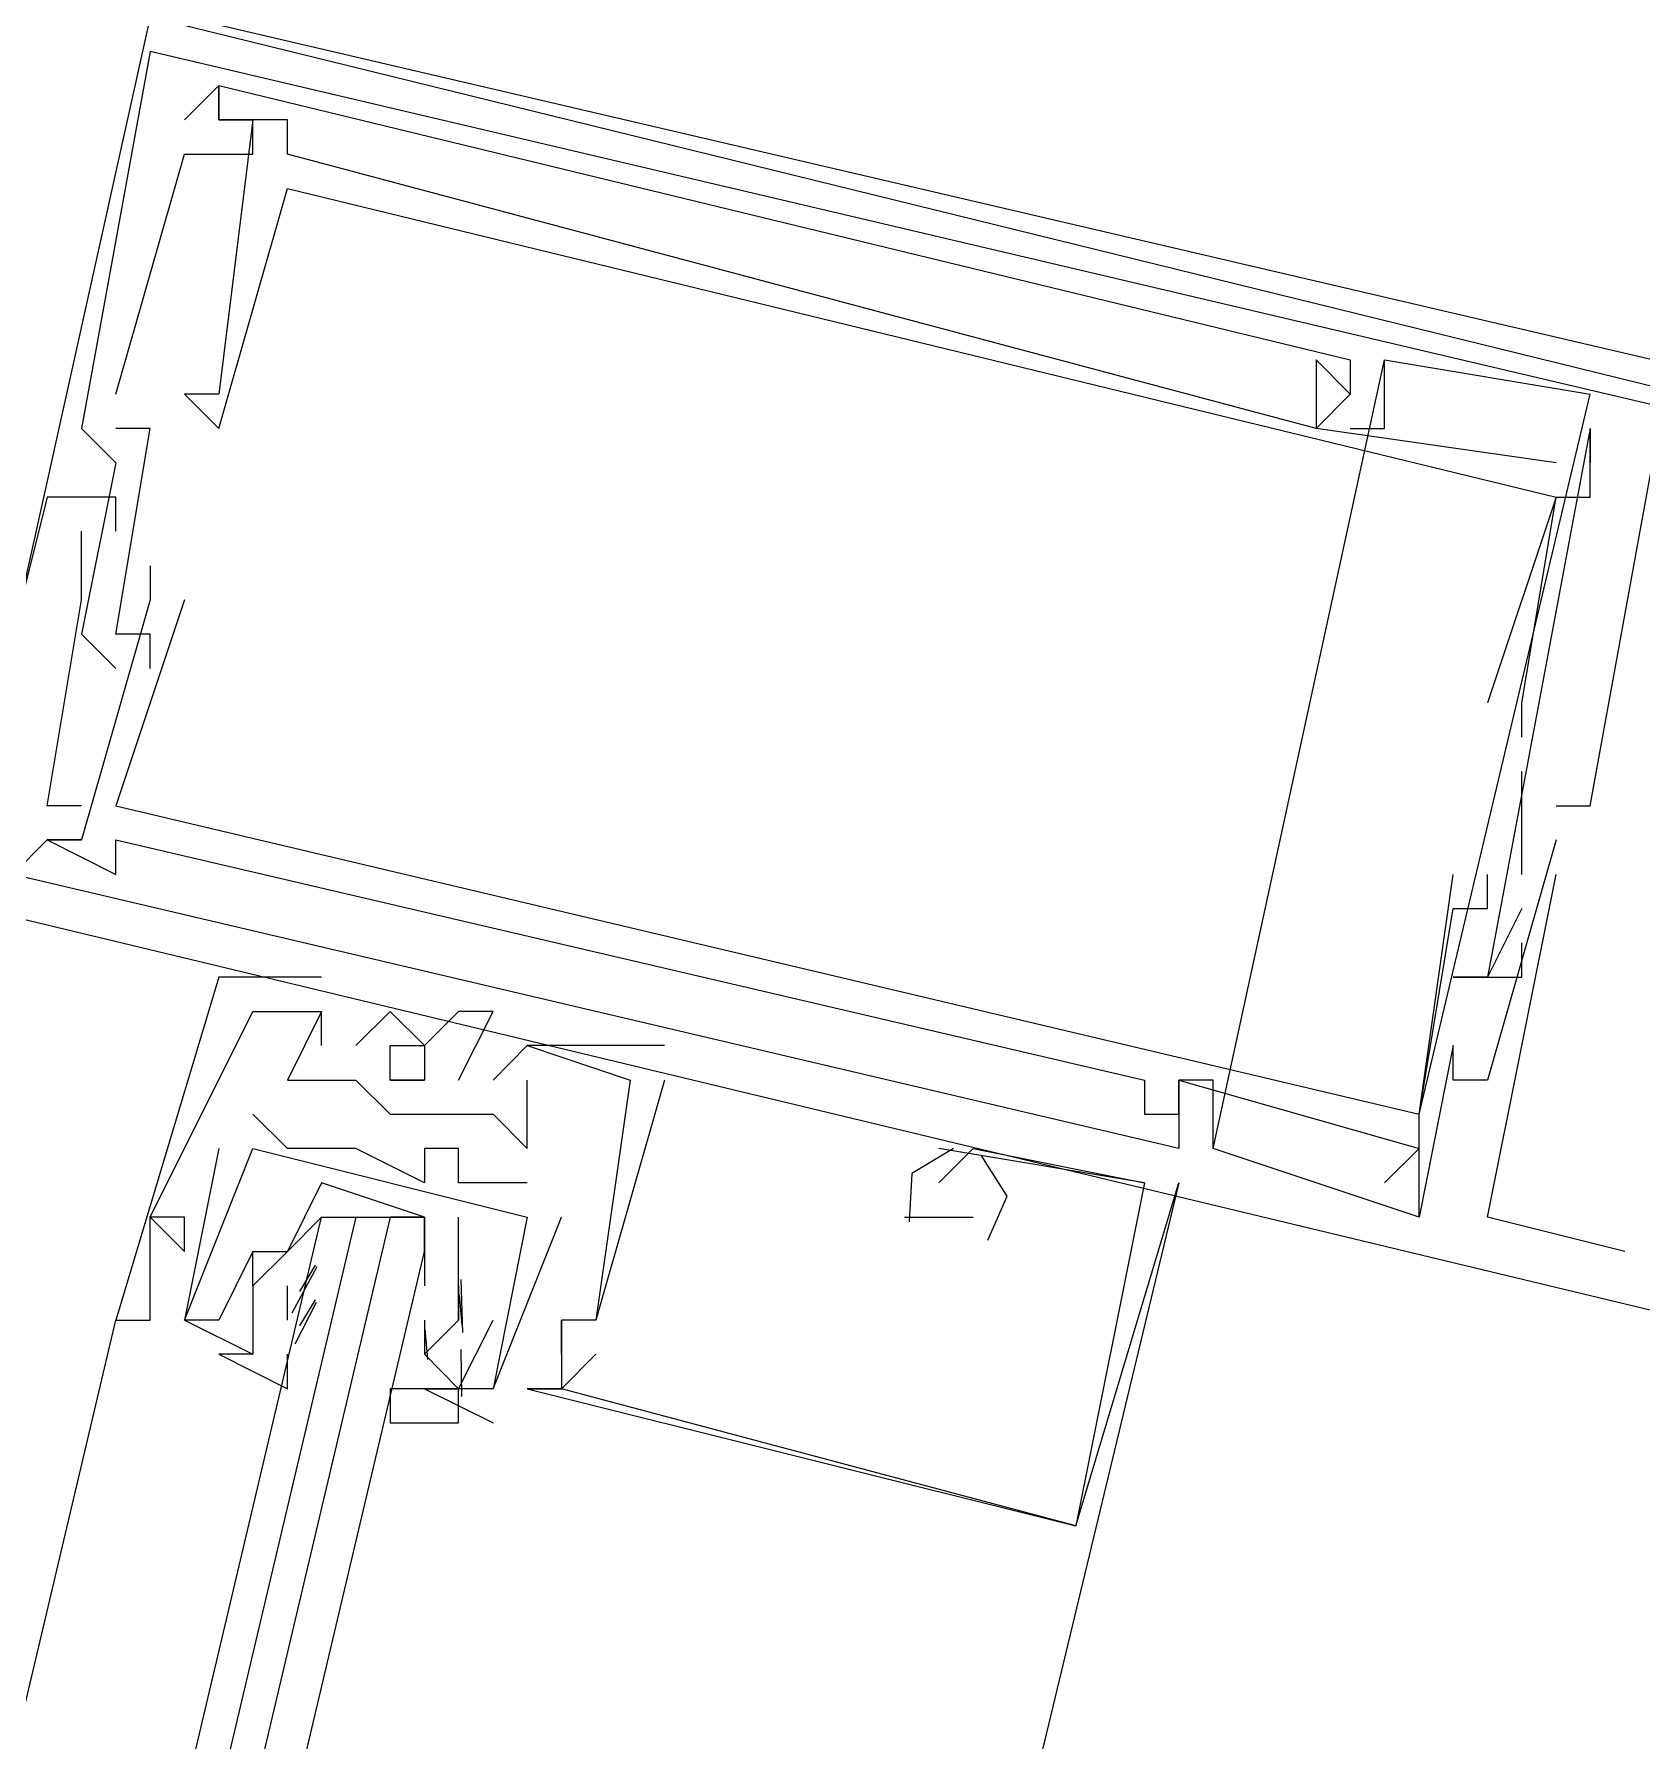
# Model space of a CAD drawing. Header units: feet. Extents: x -84 to 198, y -22 to 181.
# Drawn here: x 123.248 to 123.873, y 143.827 to 144.491 of the extents above; entities that cross this region are included whole.
import ezdxf

# ---------------------------------------------------------------- set-up
doc = ezdxf.new("R2010")
doc.units = ezdxf.units.FT
doc.layers.add('A-LINEA', color=7, linetype='CONTINUOUS')

msp = doc.modelspace()

# ---------------------------------------------------------------- linework, layer by layer
at = {"layer": 'A-LINEA'}
for p, q in [((123.2933, 144.4844), (123.2933, 144.4844)), ((123.2933, 144.4844), (123.2933, 144.4844)), ((123.2933, 144.4844), (123.2933, 144.4844)), ((123.32, 144.4711), (123.32, 144.4711)), ((123.32, 144.4711), (123.32, 144.4711)), ((123.32, 144.4711), (123.32, 144.4711)), ((123.32, 144.4711), (123.32, 144.4711)), ((123.32, 144.4711), (123.32, 144.4711)), ((123.32, 144.4711), (123.32, 144.4711)), ((123.3067, 144.4578), (123.3067, 144.4578)), ((123.3067, 144.4578), (123.3067, 144.4578)), ((123.3067, 144.4578), (123.3067, 144.4578)), ((123.32, 144.4578), (123.32, 144.4578)), ((123.32, 144.4578), (123.32, 144.4578)), ((123.32, 144.4578), (123.32, 144.4578)), ((123.32, 144.4578), (123.32, 144.4578)), ((123.32, 144.4578), (123.32, 144.4578)), ((123.32, 144.4578), (123.32, 144.4578)), ((123.32, 144.4578), (123.32, 144.4578)), ((123.32, 144.4578), (123.32, 144.4578)), ((123.32, 144.4578), (123.32, 144.4578)), ((123.3333, 144.4578), (123.3333, 144.4578)), ((123.3333, 144.4578), (123.3333, 144.4578)), ((123.3333, 144.4578), (123.3333, 144.4578)), ((123.3333, 144.4578), (123.3333, 144.4578)), ((123.3333, 144.4578), (123.3333, 144.4578)), ((123.3333, 144.4578), (123.3333, 144.4578)), ((123.3467, 144.4578), (123.3467, 144.4578)), ((123.3467, 144.4578), (123.3467, 144.4578)), ((123.3467, 144.4578), (123.3467, 144.4578)), ((123.3067, 144.4444), (123.3067, 144.4444)), ((123.3067, 144.4444), (123.3067, 144.4444)), ((123.3067, 144.4444), (123.3067, 144.4444)), ((123.3333, 144.4444), (123.3333, 144.4444)), ((123.3333, 144.4444), (123.3333, 144.4444)), ((123.3333, 144.4444), (123.3333, 144.4444)), ((123.3467, 144.4444), (123.3467, 144.4444)), ((123.3467, 144.4444), (123.3467, 144.4444)), ((123.3467, 144.4444), (123.3467, 144.4444)), ((123.3467, 144.4311), (123.3467, 144.4311)), ((123.3467, 144.4311), (123.3467, 144.4311)), ((123.3467, 144.4311), (123.3467, 144.4311)), ((123.7067, 144.0578), (123.7733, 144.3644)), ((123.7067, 144.0578), (123.7733, 144.3644)), ((123.7067, 144.0578), (123.7733, 144.3644)), ((123.7467, 144.3644), (123.7467, 144.3644)), ((123.7467, 144.3644), (123.7467, 144.3644)), ((123.7467, 144.3644), (123.7467, 144.3644)), ((123.76, 144.3644), (123.76, 144.3644)), ((123.76, 144.3644), (123.76, 144.3644)), ((123.76, 144.3644), (123.76, 144.3644)), ((123.7733, 144.3644), (123.7733, 144.3644)), ((123.7733, 144.3644), (123.7733, 144.3644)), ((123.7733, 144.3644), (123.7733, 144.3644)), ((123.28, 144.3511), (123.28, 144.3511)), ((123.28, 144.3511), (123.28, 144.3511)), ((123.28, 144.3511), (123.28, 144.3511)), ((123.2933, 144.3511), (123.2933, 144.3511)), ((123.2933, 144.3511), (123.2933, 144.3511)), ((123.2933, 144.3511), (123.2933, 144.3511)), ((123.3067, 144.3511), (123.3067, 144.3511)), ((123.3067, 144.3511), (123.3067, 144.3511)), ((123.3067, 144.3511), (123.3067, 144.3511)), ((123.32, 144.3511), (123.32, 144.3511)), ((123.32, 144.3511), (123.32, 144.3511)), ((123.32, 144.3511), (123.32, 144.3511)), ((123.32, 144.3511), (123.32, 144.3511)), ((123.32, 144.3511), (123.32, 144.3511)), ((123.32, 144.3511), (123.32, 144.3511)), ((123.76, 144.3511), (123.76, 144.3511)), ((123.76, 144.3511), (123.76, 144.3511)), ((123.76, 144.3511), (123.76, 144.3511)), ((123.76, 144.3511), (123.76, 144.3511)), ((123.76, 144.3511), (123.76, 144.3511)), ((123.76, 144.3511), (123.76, 144.3511)), ((123.7867, 144.0711), (123.8533, 144.3511)), ((123.7867, 144.0711), (123.8533, 144.3511)), ((123.7867, 144.0711), (123.8533, 144.3511)), ((123.8533, 144.3511), (123.8533, 144.3511)), ((123.8533, 144.3511), (123.8533, 144.3511)), ((123.8533, 144.3511), (123.8533, 144.3511)), ((123.2667, 144.3378), (123.2667, 144.3378)), ((123.2667, 144.3378), (123.2667, 144.3378)), ((123.2667, 144.3378), (123.2667, 144.3378)), ((123.28, 144.3378), (123.28, 144.3378)), ((123.28, 144.3378), (123.28, 144.3378)), ((123.28, 144.3378), (123.28, 144.3378)), ((123.2933, 144.3378), (123.2933, 144.3378)), ((123.2933, 144.3378), (123.2933, 144.3378)), ((123.2933, 144.3378), (123.2933, 144.3378)), ((123.32, 144.3378), (123.32, 144.3378)), ((123.32, 144.3378), (123.32, 144.3378)), ((123.32, 144.3378), (123.32, 144.3378)), ((123.7467, 144.3378), (123.7467, 144.3378)), ((123.7467, 144.3378), (123.7467, 144.3378)), ((123.7467, 144.3378), (123.7467, 144.3378)), ((123.7467, 144.3378), (123.7467, 144.3378)), ((123.7467, 144.3378), (123.7467, 144.3378)), ((123.7467, 144.3378), (123.7467, 144.3378)), ((123.7467, 144.3378), (123.7467, 144.3378)), ((123.7467, 144.3378), (123.7467, 144.3378)), ((123.7467, 144.3378), (123.7467, 144.3378)), ((123.76, 144.3378), (123.76, 144.3378)), ((123.76, 144.3378), (123.76, 144.3378)), ((123.76, 144.3378), (123.76, 144.3378)), ((123.7733, 144.3378), (123.7733, 144.3378)), ((123.7733, 144.3378), (123.7733, 144.3378)), ((123.7733, 144.3378), (123.7733, 144.3378)), ((123.8533, 144.3378), (123.8533, 144.3244)), ((123.8533, 144.3378), (123.8533, 144.3378)), ((123.8533, 144.3378), (123.8533, 144.3378)), ((123.8533, 144.3378), (123.8533, 144.3244)), ((123.8533, 144.3378), (123.8533, 144.3378)), ((123.8533, 144.3378), (123.8533, 144.3378)), ((123.8533, 144.3378), (123.8533, 144.3244)), ((123.8533, 144.3378), (123.8533, 144.3378)), ((123.8533, 144.3378), (123.8533, 144.3378)), ((123.28, 144.3244), (123.28, 144.3244)), ((123.28, 144.3244), (123.28, 144.3244)), ((123.28, 144.3244), (123.28, 144.3244)), ((123.84, 144.3244), (123.84, 144.3244)), ((123.84, 144.3244), (123.84, 144.3244)), ((123.84, 144.3244), (123.84, 144.3244)), ((123.8533, 144.3244), (123.8533, 144.3244)), ((123.8533, 144.3244), (123.8533, 144.3244)), ((123.8533, 144.3244), (123.8533, 144.3244)), ((123.2533, 144.3111), (123.2533, 144.3111)), ((123.2533, 144.3111), (123.2533, 144.3111)), ((123.2533, 144.3111), (123.2533, 144.3111)), ((123.28, 144.3111), (123.28, 144.3111)), ((123.28, 144.3111), (123.28, 144.3111)), ((123.28, 144.3111), (123.28, 144.3111)), ((123.84, 144.3111), (123.84, 144.3111)), ((123.84, 144.3111), (123.84, 144.3111)), ((123.84, 144.3111), (123.84, 144.3111)), ((123.84, 144.3111), (123.84, 144.3111)), ((123.84, 144.3111), (123.84, 144.3111)), ((123.84, 144.3111), (123.84, 144.3111)), ((123.8533, 144.3111), (123.8533, 144.3111)), ((123.8533, 144.3111), (123.8533, 144.3111)), ((123.8533, 144.3111), (123.8533, 144.3111)), ((123.2667, 144.2711), (123.2667, 144.2978)), ((123.2667, 144.2978), (123.2667, 144.2978)), ((123.2667, 144.2711), (123.2667, 144.2978)), ((123.2667, 144.2978), (123.2667, 144.2978)), ((123.2667, 144.2711), (123.2667, 144.2978)), ((123.2667, 144.2978), (123.2667, 144.2978)), ((123.28, 144.2978), (123.28, 144.2978)), ((123.28, 144.2978), (123.28, 144.2978)), ((123.28, 144.2978), (123.28, 144.2978)), ((123.2667, 144.2844), (123.2667, 144.2844)), ((123.2667, 144.2844), (123.2667, 144.2844)), ((123.2667, 144.2844), (123.2667, 144.2844)), ((123.2933, 144.2844), (123.2933, 144.2844)), ((123.2933, 144.2844), (123.2933, 144.2844)), ((123.2933, 144.2844), (123.2933, 144.2844)), ((123.3067, 144.2844), (123.3067, 144.2844)), ((123.3067, 144.2844), (123.3067, 144.2844)), ((123.3067, 144.2844), (123.3067, 144.2844)), ((123.2667, 144.2711), (123.2667, 144.2711)), ((123.2667, 144.2711), (123.2667, 144.2711)), ((123.2667, 144.2711), (123.2667, 144.2711)), ((123.2667, 144.2711), (123.2667, 144.2711)), ((123.2667, 144.2711), (123.2667, 144.2711)), ((123.2667, 144.2711), (123.2667, 144.2711)), ((123.2933, 144.2711), (123.2933, 144.2711)), ((123.2933, 144.2711), (123.2933, 144.2711)), ((123.2933, 144.2711), (123.2933, 144.2711)), ((123.3067, 144.2711), (123.3067, 144.2711)), ((123.3067, 144.2711), (123.3067, 144.2711)), ((123.3067, 144.2711), (123.3067, 144.2711)), ((123.2667, 144.2578), (123.2667, 144.2578)), ((123.2667, 144.2578), (123.2667, 144.2578)), ((123.2667, 144.2578), (123.2667, 144.2578)), ((123.28, 144.2578), (123.28, 144.2578)), ((123.28, 144.2578), (123.28, 144.2578)), ((123.28, 144.2578), (123.28, 144.2578)), ((123.2933, 144.2578), (123.2933, 144.2578)), ((123.2933, 144.2578), (123.2933, 144.2578)), ((123.2933, 144.2578), (123.2933, 144.2578)), ((123.28, 144.2444), (123.28, 144.2444)), ((123.28, 144.2444), (123.28, 144.2444)), ((123.28, 144.2444), (123.28, 144.2444)), ((123.2933, 144.2444), (123.2933, 144.2444)), ((123.2933, 144.2444), (123.2933, 144.2444)), ((123.2933, 144.2444), (123.2933, 144.2444)), ((123.8133, 144.2311), (123.8133, 144.2311)), ((123.8133, 144.2311), (123.8133, 144.2311)), ((123.8133, 144.2311), (123.8133, 144.2311)), ((123.8267, 144.2311), (123.8267, 144.2311)), ((123.8267, 144.2311), (123.8267, 144.2311)), ((123.8267, 144.2311), (123.8267, 144.2311)), ((123.8267, 144.2178), (123.8267, 144.2178)), ((123.8267, 144.2178), (123.8267, 144.2178)), ((123.8267, 144.2178), (123.8267, 144.2178)), ((123.8267, 144.1644), (123.8267, 144.2044)), ((123.8267, 144.2044), (123.8267, 144.2044)), ((123.8267, 144.1644), (123.8267, 144.2044)), ((123.8267, 144.2044), (123.8267, 144.2044)), ((123.8267, 144.1644), (123.8267, 144.2044)), ((123.8267, 144.2044), (123.8267, 144.2044)), ((123.84, 144.2044), (123.84, 144.2044)), ((123.84, 144.2044), (123.84, 144.2044)), ((123.84, 144.2044), (123.84, 144.2044)), ((123.84, 144.2044), (123.84, 144.2044)), ((123.84, 144.2044), (123.84, 144.2044)), ((123.84, 144.2044), (123.84, 144.2044)), ((123.2533, 144.1911), (123.2533, 144.1911)), ((123.2533, 144.1911), (123.2533, 144.1911)), ((123.2533, 144.1911), (123.2533, 144.1911)), ((123.2667, 144.1911), (123.2667, 144.1911)), ((123.2667, 144.1911), (123.2667, 144.1911)), ((123.2667, 144.1911), (123.2667, 144.1911)), ((123.28, 144.1911), (123.28, 144.1911)), ((123.28, 144.1911), (123.28, 144.1911)), ((123.28, 144.1911), (123.28, 144.1911)), ((123.84, 144.1911), (123.84, 144.1911)), ((123.84, 144.1911), (123.84, 144.1911)), ((123.84, 144.1911), (123.84, 144.1911)), ((123.8533, 144.1911), (123.8533, 144.1911)), ((123.8533, 144.1911), (123.8533, 144.1911)), ((123.8533, 144.1911), (123.8533, 144.1911)), ((123.2533, 144.1778), (123.2533, 144.1778)), ((123.2533, 144.1778), (123.2533, 144.1778)), ((123.2533, 144.1778), (123.2667, 144.1778)), ((123.2533, 144.1778), (123.2533, 144.1778)), ((123.2533, 144.1778), (123.2533, 144.1778)), ((123.2533, 144.1778), (123.2533, 144.1778)), ((123.2533, 144.1778), (123.2667, 144.1778)), ((123.2533, 144.1778), (123.2533, 144.1778)), ((123.2533, 144.1778), (123.2533, 144.1778)), ((123.2533, 144.1778), (123.2533, 144.1778)), ((123.2533, 144.1778), (123.2667, 144.1778)), ((123.2533, 144.1778), (123.2533, 144.1778)), ((123.2667, 144.1778), (123.2667, 144.1778)), ((123.2667, 144.1778), (123.2667, 144.1778)), ((123.2667, 144.1778), (123.2667, 144.1778)), ((123.2667, 144.1778), (123.2667, 144.1778)), ((123.2667, 144.1778), (123.2667, 144.1778)), ((123.2667, 144.1778), (123.2667, 144.1778)), ((123.28, 144.1778), (123.28, 144.1778)), ((123.28, 144.1778), (123.28, 144.1778)), ((123.28, 144.1778), (123.28, 144.1778)), ((123.84, 144.1778), (123.84, 144.1778)), ((123.84, 144.1778), (123.84, 144.1778)), ((123.84, 144.1778), (123.84, 144.1778)), ((123.2533, 144.1644), (123.2533, 144.1644)), ((123.2533, 144.1644), (123.2533, 144.1644)), ((123.2533, 144.1644), (123.2533, 144.1644)), ((123.2533, 144.1644), (123.2533, 144.1644)), ((123.2533, 144.1644), (123.2533, 144.1644)), ((123.2533, 144.1644), (123.2533, 144.1644)), ((123.28, 144.1644), (123.28, 144.1644)), ((123.28, 144.1644), (123.28, 144.1644)), ((123.28, 144.1644), (123.28, 144.1644)), ((123.8, 144.1644), (123.8, 144.1644)), ((123.8, 144.1644), (123.8, 144.1644)), ((123.8, 144.1644), (123.8, 144.1644)), ((123.8133, 144.1644), (123.8133, 144.1644)), ((123.8133, 144.1644), (123.8133, 144.1644)), ((123.8133, 144.1644), (123.8133, 144.1644)), ((123.8267, 144.1644), (123.8267, 144.1644)), ((123.8267, 144.1644), (123.8267, 144.1644)), ((123.8267, 144.1644), (123.8267, 144.1644)), ((123.84, 144.1644), (123.84, 144.1644)), ((123.84, 144.1644), (123.84, 144.1644)), ((123.84, 144.1644), (123.84, 144.1644)), ((123.8, 144.1511), (123.8, 144.1511)), ((123.8, 144.1511), (123.8, 144.1511)), ((123.8, 144.1511), (123.8, 144.1511)), ((123.8133, 144.1511), (123.8133, 144.1511)), ((123.8133, 144.1511), (123.8133, 144.1511)), ((123.8133, 144.1511), (123.8133, 144.1511)), ((123.8267, 144.1511), (123.8267, 144.1511)), ((123.8267, 144.1511), (123.8267, 144.1511)), ((123.8267, 144.1511), (123.8267, 144.1511)), ((123.8267, 144.1378), (123.8267, 144.1378)), ((123.8267, 144.1378), (123.8267, 144.1378)), ((123.8267, 144.1378), (123.8267, 144.1378)), ((123.32, 144.1244), (123.32, 144.1244)), ((123.32, 144.1244), (123.32, 144.1244)), ((123.32, 144.1244), (123.32, 144.1244)), ((123.36, 144.1244), (123.36, 144.1244)), ((123.36, 144.1244), (123.36, 144.1244)), ((123.36, 144.1244), (123.36, 144.1244)), ((123.8, 144.1244), (123.8, 144.1244)), ((123.8, 144.1244), (123.8, 144.1244)), ((123.8, 144.1244), (123.8, 144.1244)), ((123.8133, 144.1244), (123.8133, 144.1244)), ((123.8133, 144.1244), (123.8133, 144.1244)), ((123.8133, 144.1244), (123.8133, 144.1244)), ((123.8133, 144.1244), (123.8133, 144.1244)), ((123.8133, 144.1244), (123.8133, 144.1244)), ((123.8133, 144.1244), (123.8133, 144.1244)), ((123.8133, 144.1244), (123.8133, 144.1244)), ((123.8133, 144.1244), (123.8133, 144.1244)), ((123.8133, 144.1244), (123.8133, 144.1244)), ((123.8267, 144.1244), (123.8267, 144.1244)), ((123.8267, 144.1244), (123.8267, 144.1244)), ((123.8267, 144.1244), (123.8267, 144.1244)), ((123.8267, 144.1244), (123.8267, 144.1244)), ((123.8267, 144.1244), (123.8267, 144.1244)), ((123.8267, 144.1244), (123.8267, 144.1244)), ((123.3333, 144.1111), (123.3333, 144.1111)), ((123.3333, 144.1111), (123.3333, 144.1111)), ((123.3333, 144.1111), (123.3333, 144.1111)), ((123.3467, 144.1111), (123.3467, 144.1111)), ((123.3467, 144.1111), (123.3467, 144.1111)), ((123.3467, 144.1111), (123.3467, 144.1111)), ((123.36, 144.1111), (123.36, 144.1111)), ((123.36, 144.1111), (123.36, 144.1111)), ((123.36, 144.1111), (123.36, 144.1111)), ((123.36, 144.1111), (123.36, 144.1111)), ((123.36, 144.1111), (123.36, 144.1111)), ((123.36, 144.1111), (123.36, 144.1111)), ((123.3867, 144.1111), (123.3867, 144.1111)), ((123.3867, 144.1111), (123.3867, 144.1111)), ((123.3867, 144.1111), (123.3867, 144.1111)), ((123.4133, 144.1111), (123.4133, 144.1111)), ((123.4133, 144.1111), (123.4133, 144.1111)), ((123.4133, 144.1111), (123.4133, 144.1111)), ((123.4267, 144.1111), (123.4267, 144.1111)), ((123.4267, 144.1111), (123.4267, 144.1111)), ((123.4267, 144.1111), (123.4267, 144.1111)), ((123.36, 144.0978), (123.36, 144.0978)), ((123.36, 144.0978), (123.36, 144.0978)), ((123.36, 144.0978), (123.36, 144.0978)), ((123.3733, 144.0978), (123.3733, 144.0978)), ((123.3733, 144.0978), (123.3733, 144.0978)), ((123.3733, 144.0978), (123.3733, 144.0978)), ((123.4, 144.0978), (123.4, 144.0978)), ((123.4, 144.0978), (123.4, 144.0978)), ((123.4, 144.0978), (123.4, 144.0978)), ((123.44, 144.0978), (123.44, 144.0978)), ((123.44, 144.0978), (123.44, 144.0978)), ((123.44, 144.0978), (123.44, 144.0978)), ((123.44, 144.0978), (123.44, 144.0978)), ((123.44, 144.0978), (123.44, 144.0978)), ((123.44, 144.0978), (123.44, 144.0978)), ((123.4933, 144.0978), (123.4933, 144.0978)), ((123.4933, 144.0978), (123.4933, 144.0978)), ((123.4933, 144.0978), (123.4933, 144.0978)), ((123.8, 144.0978), (123.8, 144.0978)), ((123.8, 144.0978), (123.8, 144.0978)), ((123.8, 144.0978), (123.8, 144.0978)), ((123.3467, 144.0844), (123.3467, 144.0844)), ((123.3467, 144.0844), (123.3467, 144.0844)), ((123.3467, 144.0844), (123.3467, 144.0844)), ((123.36, 144.0844), (123.36, 144.0844)), ((123.36, 144.0844), (123.36, 144.0844)), ((123.36, 144.0844), (123.36, 144.0844)), ((123.3733, 144.0844), (123.3733, 144.0844)), ((123.3733, 144.0844), (123.3733, 144.0844)), ((123.3733, 144.0844), (123.3733, 144.0844)), ((123.4, 144.0844), (123.4, 144.0844)), ((123.4, 144.0844), (123.4, 144.0844)), ((123.4, 144.0844), (123.4, 144.0844)), ((123.4133, 144.0844), (123.4133, 144.0844)), ((123.4133, 144.0844), (123.4133, 144.0844)), ((123.4133, 144.0844), (123.4133, 144.0844)), ((123.4267, 144.0844), (123.4267, 144.0844)), ((123.4267, 144.0844), (123.4267, 144.0844)), ((123.4267, 144.0844), (123.4267, 144.0844)), ((123.44, 144.0844), (123.44, 144.0844)), ((123.44, 144.0844), (123.44, 144.0844)), ((123.44, 144.0844), (123.44, 144.0844)), ((123.48, 144.0844), (123.48, 144.0844)), ((123.48, 144.0844), (123.48, 144.0844)), ((123.48, 144.0844), (123.48, 144.0844)), ((123.48, 144.0844), (123.48, 144.0844)), ((123.48, 144.0844), (123.48, 144.0844)), ((123.48, 144.0844), (123.48, 144.0844)), ((123.4933, 144.0844), (123.4933, 144.0844)), ((123.4933, 144.0844), (123.4933, 144.0844)), ((123.4933, 144.0844), (123.4933, 144.0844)), ((123.68, 144.0844), (123.68, 144.0844)), ((123.68, 144.0844), (123.68, 144.0844)), ((123.68, 144.0844), (123.68, 144.0844)), ((123.6933, 144.0844), (123.6933, 144.0844)), ((123.6933, 144.0844), (123.6933, 144.0844)), ((123.6933, 144.0844), (123.6933, 144.0844)), ((123.6933, 144.0844), (123.6933, 144.0844)), ((123.6933, 144.0844), (123.6933, 144.0844)), ((123.6933, 144.0844), (123.6933, 144.0844)), ((123.7067, 144.0844), (123.7067, 144.0844)), ((123.7067, 144.0844), (123.7067, 144.0844)), ((123.7067, 144.0844), (123.7067, 144.0844)), ((123.8, 144.0844), (123.8, 144.0844)), ((123.8, 144.0844), (123.8, 144.0844)), ((123.8, 144.0844), (123.8, 144.0844)), ((123.8133, 144.0844), (123.8133, 144.0844)), ((123.8133, 144.0844), (123.8133, 144.0844)), ((123.8133, 144.0844), (123.8133, 144.0844)), ((123.3333, 144.0711), (123.3333, 144.0711)), ((123.3333, 144.0711), (123.3333, 144.0711)), ((123.3867, 144.0711), (123.3867, 144.0711)), ((123.3867, 144.0711), (123.3867, 144.0711)), ((123.3867, 144.0711), (123.3867, 144.0711)), ((123.4, 144.0711), (123.4, 144.0711)), ((123.4, 144.0711), (123.4, 144.0711)), ((123.4, 144.0711), (123.4, 144.0711)), ((123.4133, 144.0711), (123.4133, 144.0711)), ((123.4133, 144.0711), (123.4133, 144.0711)), ((123.4133, 144.0711), (123.4133, 144.0711)), ((123.4267, 144.0711), (123.4267, 144.0711)), ((123.4267, 144.0711), (123.4267, 144.0711)), ((123.4267, 144.0711), (123.4267, 144.0711)), ((123.68, 144.0711), (123.68, 144.0711)), ((123.68, 144.0711), (123.68, 144.0711)), ((123.68, 144.0711), (123.68, 144.0711)), ((123.6933, 144.0711), (123.6933, 144.0711)), ((123.6933, 144.0711), (123.6933, 144.0711)), ((123.6933, 144.0711), (123.6933, 144.0711)), ((123.6933, 144.0711), (123.6933, 144.0711)), ((123.6933, 144.0711), (123.6933, 144.0711)), ((123.6933, 144.0711), (123.6933, 144.0711)), ((123.7867, 144.0711), (123.7867, 144.0711)), ((123.7867, 144.0711), (123.7867, 144.0711)), ((123.7867, 144.0711), (123.7867, 144.0711)), ((123.7867, 144.0711), (123.7867, 144.0711)), ((123.7867, 144.0711), (123.7867, 144.0711)), ((123.7867, 144.0711), (123.7867, 144.0711)), ((123.32, 144.0578), (123.32, 144.0578)), ((123.32, 144.0578), (123.32, 144.0578)), ((123.3333, 144.0578), (123.3333, 144.0578)), ((123.3333, 144.0578), (123.3333, 144.0578)), ((123.3467, 144.0578), (123.3467, 144.0578)), ((123.3467, 144.0578), (123.3467, 144.0578)), ((123.36, 144.0578), (123.36, 144.0578)), ((123.36, 144.0578), (123.36, 144.0578)), ((123.3733, 144.0578), (123.3733, 144.0578)), ((123.3733, 144.0578), (123.3733, 144.0578)), ((123.4, 144.0578), (123.4, 144.0578)), ((123.4, 144.0578), (123.4, 144.0578)), ((123.4133, 144.0578), (123.4133, 144.0578)), ((123.4133, 144.0578), (123.4133, 144.0578)), ((123.44, 144.0578), (123.44, 144.0578)), ((123.44, 144.0578), (123.44, 144.0578)), ((123.44, 144.0578), (123.44, 144.0578)), ((123.68, 144.0444), (123.6, 144.0578)), ((123.6, 144.0578), (123.6, 144.0578)), ((123.68, 144.0444), (123.6, 144.0578)), ((123.6, 144.0578), (123.6, 144.0578)), ((123.68, 144.0444), (123.6, 144.0578)), ((123.6, 144.0578), (123.6, 144.0578)), ((123.6133, 144.0578), (123.6133, 144.0578)), ((123.6133, 144.0578), (123.6133, 144.0578)), ((123.6133, 144.0578), (123.6133, 144.0578)), ((123.6933, 144.0578), (123.6933, 144.0578)), ((123.6933, 144.0578), (123.6933, 144.0578)), ((123.6933, 144.0578), (123.6933, 144.0578)), ((123.7067, 144.0578), (123.7067, 144.0578)), ((123.7067, 144.0578), (123.7067, 144.0578)), ((123.7067, 144.0578), (123.7067, 144.0578)), ((123.7733, 144.0444), (123.7867, 144.0578)), ((123.7733, 144.0444), (123.7867, 144.0578)), ((123.7733, 144.0444), (123.7867, 144.0578)), ((123.7867, 144.0578), (123.7867, 144.0578)), ((123.7867, 144.0578), (123.7867, 144.0578)), ((123.7867, 144.0578), (123.7867, 144.0578)), ((123.4, 144.0311), (123.36, 144.0444)), ((123.4, 144.0444), (123.4, 144.0444)), ((123.4, 144.0444), (123.4, 144.0444)), ((123.4133, 144.0444), (123.4133, 144.0444)), ((123.4133, 144.0444), (123.4133, 144.0444)), ((123.4267, 144.0444), (123.4267, 144.0444)), ((123.4267, 144.0444), (123.4267, 144.0444)), ((123.44, 144.0444), (123.44, 144.0444)), ((123.44, 144.0444), (123.44, 144.0444)), ((123.6, 144.0444), (123.6, 144.0444)), ((123.6, 144.0444), (123.6, 144.0444)), ((123.6, 144.0444), (123.6, 144.0444)), ((123.6, 144.0444), (123.6, 144.0444)), ((123.6, 144.0444), (123.6, 144.0444)), ((123.6, 144.0444), (123.6, 144.0444)), ((123.6533, 143.9111), (123.6933, 144.0444)), ((123.6533, 143.9111), (123.6933, 144.0444)), ((123.6533, 143.9111), (123.6933, 144.0444)), ((123.68, 144.0444), (123.68, 144.0444)), ((123.68, 144.0444), (123.68, 144.0444)), ((123.68, 144.0444), (123.68, 144.0444)), ((123.68, 144.0444), (123.68, 144.0444)), ((123.68, 144.0444), (123.68, 144.0444)), ((123.68, 144.0444), (123.68, 144.0444)), ((123.6933, 144.0444), (123.6933, 144.0444)), ((123.6933, 144.0444), (123.6933, 144.0444)), ((123.6933, 144.0444), (123.6933, 144.0444)), ((123.7733, 144.0444), (123.7733, 144.0444)), ((123.7733, 144.0444), (123.7733, 144.0444)), ((123.7733, 144.0444), (123.7733, 144.0444)), ((123.2933, 144.0311), (123.2933, 144.0311)), ((123.2933, 144.0311), (123.2933, 144.0311)), ((123.2933, 144.0311), (123.2933, 144.0311)), ((123.2933, 144.0311), (123.2933, 144.0311)), ((123.2933, 144.0311), (123.2933, 144.0311)), ((123.2933, 144.0311), (123.2933, 144.0311)), ((123.3067, 144.0311), (123.3067, 144.0311)), ((123.3067, 144.0311), (123.3067, 144.0311)), ((123.3067, 144.0311), (123.3067, 144.0311)), ((123.36, 144.0311), (123.36, 144.0311)), ((123.3733, 144.0311), (123.3867, 144.0311)), ((123.4267, 143.9644), (123.4533, 144.0311)), ((123.4267, 143.9644), (123.4533, 144.0311)), ((123.44, 144.0311), (123.44, 144.0311)), ((123.44, 144.0311), (123.44, 144.0311)), ((123.44, 144.0311), (123.44, 144.0311)), ((123.44, 144.0311), (123.44, 144.0311)), ((123.4533, 144.0311), (123.4533, 144.0311)), ((123.4533, 144.0311), (123.4533, 144.0311)), ((123.5867, 144.0311), (123.6, 144.0311)), ((123.5867, 144.0311), (123.5867, 144.0311)), ((123.5867, 144.0311), (123.6, 144.0311)), ((123.5867, 144.0311), (123.5867, 144.0311)), ((123.5867, 144.0311), (123.6, 144.0311)), ((123.5867, 144.0311), (123.5867, 144.0311)), ((123.6, 144.0311), (123.6133, 144.0311)), ((123.6, 144.0311), (123.6, 144.0311)), ((123.6, 144.0311), (123.6133, 144.0311)), ((123.6, 144.0311), (123.6, 144.0311)), ((123.6, 144.0311), (123.6133, 144.0311)), ((123.6, 144.0311), (123.6, 144.0311)), ((123.6133, 144.0311), (123.6133, 144.0311)), ((123.6133, 144.0311), (123.6133, 144.0311)), ((123.6133, 144.0311), (123.6133, 144.0311)), ((123.7867, 144.0311), (123.7867, 144.0311)), ((123.7867, 144.0311), (123.7867, 144.0311)), ((123.7867, 144.0311), (123.7867, 144.0311)), ((123.7867, 144.0311), (123.7867, 144.0311)), ((123.7867, 144.0311), (123.7867, 144.0311)), ((123.7867, 144.0311), (123.7867, 144.0311)), ((123.7867, 144.0311), (123.7867, 144.0311)), ((123.7867, 144.0311), (123.7867, 144.0311)), ((123.7867, 144.0311), (123.7867, 144.0311)), ((123.8133, 144.0311), (123.8133, 144.0311)), ((123.8133, 144.0311), (123.8133, 144.0311)), ((123.8133, 144.0311), (123.8133, 144.0311)), ((123.3067, 144.0178), (123.3067, 144.0178)), ((123.3067, 144.0178), (123.3067, 144.0178)), ((123.3067, 144.0178), (123.3067, 144.0178)), ((123.3333, 144.0178), (123.3333, 144.0178)), ((123.3333, 144.0178), (123.3333, 144.0178)), ((123.3333, 144.0178), (123.3333, 144.0178)), ((123.3333, 144.0178), (123.3333, 144.0178)), ((123.3467, 144.0178), (123.3467, 144.0178)), ((123.3467, 144.0178), (123.3467, 144.0178)), ((123.36, 144.0178), (123.36, 144.0178)), ((123.4, 144.0178), (123.4, 144.0178)), ((123.8667, 144.0178), (123.8667, 144.0178)), ((123.8667, 144.0178), (123.8667, 144.0178)), ((123.8667, 144.0178), (123.8667, 144.0178)), ((123.3486, 143.9939), (123.3583, 144.0119)), ((123.3515, 144.0022), (123.3577, 144.0124)), ((123.2933, 144.0044), (123.2933, 144.0044)), ((123.2933, 144.0044), (123.2933, 144.0044)), ((123.2933, 144.0044), (123.2933, 144.0044)), ((123.3333, 144.0044), (123.3333, 144.0044)), ((123.3333, 144.0044), (123.3333, 144.0044)), ((123.3467, 144.0044), (123.3467, 144.0044)), ((123.3467, 143.9911), (123.3467, 144.0044)), ((123.4133, 144.0044), (123.4133, 144.0044)), ((123.4133, 144.0044), (123.4133, 144.0044)), ((123.4133, 144.0044), (123.4133, 144.0044)), ((123.4133, 144.0044), (123.4133, 144.0044)), ((123.4142, 144.0068), (123.4148, 143.9863)), ((123.3497, 143.9818), (123.3581, 143.9981)), ((123.3515, 143.9889), (123.3577, 143.999)), ((123.4135, 144.0009), (123.4145, 143.9891)), ((122.8933, 142.3511), (123.28, 143.9911)), ((123.28, 143.9911), (123.28, 143.9911)), ((123.28, 143.9911), (123.28, 143.9911)), ((123.28, 143.9911), (123.28, 143.9911)), ((123.2933, 143.9911), (123.2933, 143.9911)), ((123.2933, 143.9911), (123.2933, 143.9911)), ((123.2933, 143.9911), (123.2933, 143.9911)), ((123.3067, 143.9911), (123.3067, 143.9911)), ((123.3067, 143.9911), (123.3067, 143.9911)), ((123.3067, 143.9911), (123.3067, 143.9911)), ((123.3067, 143.9911), (123.3067, 143.9911)), ((123.32, 143.9911), (123.32, 143.9911)), ((123.32, 143.9911), (123.32, 143.9911)), ((123.3467, 143.9911), (123.3467, 143.9911)), ((123.3467, 143.9911), (123.3467, 143.9911)), ((123.4, 143.9911), (123.4, 143.9778)), ((123.4, 143.9911), (123.4, 143.9911)), ((123.4133, 143.9911), (123.4133, 143.9911)), ((123.4133, 143.9911), (123.4133, 143.9911)), ((123.4133, 143.9911), (123.4133, 143.9911)), ((123.4133, 143.9911), (123.4133, 143.9911)), ((123.4267, 143.9911), (123.4267, 143.9911)), ((123.4267, 143.9911), (123.4267, 143.9911)), ((123.4533, 143.9911), (123.4533, 143.9911)), ((123.4533, 143.9911), (123.4533, 143.9911)), ((123.4533, 143.9911), (123.4533, 143.9911)), ((123.4533, 143.9911), (123.4533, 143.9911)), ((123.4533, 143.9911), (123.4533, 143.9911)), ((123.4533, 143.9911), (123.4533, 143.9911)), ((123.4667, 143.9911), (123.4667, 143.9911)), ((123.4667, 143.9911), (123.4667, 143.9911)), ((123.4667, 143.9911), (123.4667, 143.9911)), ((123.4667, 143.9911), (123.4667, 143.9911)), ((123.4667, 143.9911), (123.4667, 143.9911)), ((123.4667, 143.9911), (123.4667, 143.9911)), ((123.4001, 143.9876), (123.4012, 143.9757)), ((123.3333, 143.9778), (123.3333, 143.9778)), ((123.3333, 143.9778), (123.3333, 143.9778)), ((123.4, 143.9778), (123.4, 143.9778)), ((123.4, 143.9778), (123.4, 143.9778)), ((123.4141, 143.9796), (123.4144, 143.9613)), ((123.4533, 143.9778), (123.4533, 143.9778)), ((123.4533, 143.9778), (123.4533, 143.9778)), ((123.4533, 143.9778), (123.4533, 143.9778)), ((123.4667, 143.9778), (123.4667, 143.9778)), ((123.4667, 143.9778), (123.4667, 143.9778)), ((123.4667, 143.9778), (123.4667, 143.9778)), ((123.4, 143.9644), (123.4267, 143.9511)), ((123.4, 143.9644), (123.4, 143.9644)), ((123.4, 143.9644), (123.4267, 143.9511)), ((123.4, 143.9644), (123.4, 143.9644)), ((123.4133, 143.9644), (123.4133, 143.9644)), ((123.4133, 143.9644), (123.4133, 143.9644)), ((123.4267, 143.9644), (123.4267, 143.9644)), ((123.4267, 143.9644), (123.4267, 143.9644)), ((123.4267, 143.9644), (123.4267, 143.9644)), ((123.4267, 143.9644), (123.4267, 143.9644)), ((123.44, 143.9644), (123.44, 143.9644)), ((123.44, 143.9644), (123.44, 143.9644)), ((123.44, 143.9644), (123.44, 143.9644)), ((123.44, 143.9644), (123.44, 143.9644)), ((123.44, 143.9644), (123.44, 143.9644)), ((123.44, 143.9644), (123.44, 143.9644)), ((123.4533, 143.9644), (123.4533, 143.9644)), ((123.4533, 143.9644), (123.4533, 143.9644)), ((123.4533, 143.9644), (123.4533, 143.9644)), ((123.4533, 143.9644), (123.4533, 143.9644)), ((123.4533, 143.9644), (123.4533, 143.9644)), ((123.4533, 143.9644), (123.4533, 143.9644)), ((123.4533, 143.9644), (123.4533, 143.9644)), ((123.4533, 143.9644), (123.4533, 143.9644)), ((123.4533, 143.9644), (123.4533, 143.9644)), ((123.4267, 143.9511), (123.4267, 143.9511)), ((123.4267, 143.9511), (123.4267, 143.9511)), ((123.6533, 143.9111), (123.6533, 143.9111)), ((123.6533, 143.9111), (123.6533, 143.9111)), ((123.6533, 143.9111), (123.6533, 143.9111)), ((123.6533, 143.9111), (123.6533, 143.9111)), ((123.6533, 143.9111), (123.6533, 143.9111)), ((123.6533, 143.9111), (123.6533, 143.9111))]:
    msp.add_line(p, q, dxfattribs=at)
for points in [[(123.2933, 144.4978), (124.1067, 144.2978), (124.3067, 145.1111), (123.4933, 145.2978), (123.2933, 144.4978)], [(123.3067, 144.4978), (124.1067, 144.3111), (124.2933, 145.0978), (123.4933, 145.2844), (123.3067, 144.4978)], [(122.72, 144.6311), (123.2933, 144.4978), (123.1867, 144.0178)], [(123.96, 144.3244), (123.9733, 144.3244), (123.2933, 144.4844), (123.2667, 144.3378), (123.28, 144.3244), (123.2667, 144.2578), (123.28, 144.2444)], [(123.96, 144.3244), (123.9733, 144.3244), (123.2933, 144.4844), (123.2667, 144.3378), (123.28, 144.3244), (123.2667, 144.2578), (123.28, 144.2444)], [(123.96, 144.3244), (123.9733, 144.3244), (123.2933, 144.4844), (123.2667, 144.3378), (123.28, 144.3244), (123.2667, 144.2578), (123.28, 144.2444)], [(123.84, 144.3244), (123.7467, 144.3378), (123.76, 144.3511), (123.7467, 144.3644), (123.7467, 144.3378), (123.3467, 144.4444), (123.3467, 144.4578), (123.32, 144.4578), (123.32, 144.4711), (123.32, 144.4578), (123.3333, 144.4578), (123.32, 144.3511), (123.3067, 144.3511), (123.32, 144.3378)], [(123.3067, 144.4578), (123.32, 144.4711), (123.76, 144.3644), (123.76, 144.3511), (123.7467, 144.3378)], [(123.84, 144.3244), (123.7467, 144.3378), (123.76, 144.3511), (123.7467, 144.3644), (123.7467, 144.3378), (123.3467, 144.4444), (123.3467, 144.4578), (123.32, 144.4578), (123.32, 144.4711), (123.32, 144.4578), (123.3333, 144.4578), (123.32, 144.3511), (123.3067, 144.3511), (123.32, 144.3378)], [(123.3067, 144.4578), (123.32, 144.4711), (123.76, 144.3644), (123.76, 144.3511), (123.7467, 144.3378)], [(123.84, 144.3244), (123.7467, 144.3378), (123.76, 144.3511), (123.7467, 144.3644), (123.7467, 144.3378), (123.3467, 144.4444), (123.3467, 144.4578), (123.32, 144.4578), (123.32, 144.4711), (123.32, 144.4578), (123.3333, 144.4578), (123.32, 144.3511), (123.3067, 144.3511), (123.32, 144.3378)], [(123.3067, 144.4578), (123.32, 144.4711), (123.76, 144.3644), (123.76, 144.3511), (123.7467, 144.3378)], [(123.28, 144.3511), (123.3067, 144.4444), (123.3333, 144.4444), (123.3333, 144.4578), (123.32, 144.4578)], [(123.28, 144.3511), (123.3067, 144.4444), (123.3333, 144.4444), (123.3333, 144.4578), (123.32, 144.4578)], [(123.28, 144.3511), (123.3067, 144.4444), (123.3333, 144.4444), (123.3333, 144.4578), (123.32, 144.4578)], [(123.32, 144.3378), (123.3467, 144.4311), (123.84, 144.3111), (123.8133, 144.2311), (123.8133, 144.2311)], [(123.32, 144.3378), (123.3467, 144.4311), (123.84, 144.3111), (123.8133, 144.2311), (123.8133, 144.2311)], [(123.32, 144.3378), (123.3467, 144.4311), (123.84, 144.3111), (123.8133, 144.2311), (123.8133, 144.2311)], [(123.76, 144.3511), (123.7467, 144.3644), (123.7467, 144.3644), (123.7467, 144.3378)], [(123.76, 144.3511), (123.7467, 144.3644), (123.7467, 144.3644), (123.7467, 144.3378)], [(123.76, 144.3511), (123.7467, 144.3644), (123.7467, 144.3644), (123.7467, 144.3378)], [(123.76, 144.3378), (123.7733, 144.3378), (123.7733, 144.3644), (123.8533, 144.3511)], [(123.76, 144.3378), (123.7733, 144.3378), (123.7733, 144.3644), (123.8533, 144.3511)], [(123.76, 144.3378), (123.7733, 144.3378), (123.7733, 144.3644), (123.8533, 144.3511)], [(123.2933, 144.2444), (123.2933, 144.2578), (123.28, 144.2578), (123.2933, 144.3378), (123.28, 144.3378)], [(123.2933, 144.2444), (123.2933, 144.2578), (123.28, 144.2578), (123.2933, 144.3378), (123.28, 144.3378)], [(123.2933, 144.2444), (123.2933, 144.2578), (123.28, 144.2578), (123.2933, 144.3378), (123.28, 144.3378)], [(123.8533, 144.3378), (123.8133, 144.1244), (123.8, 144.1244), (123.8133, 144.1244)], [(123.8533, 144.3378), (123.8133, 144.1244), (123.8, 144.1244), (123.8133, 144.1244)], [(123.8533, 144.3378), (123.8133, 144.1244), (123.8, 144.1244), (123.8133, 144.1244)], [(123.8267, 144.2178), (123.8267, 144.2311), (123.84, 144.3111), (123.8533, 144.3111), (123.8533, 144.3378)], [(123.8267, 144.2178), (123.8267, 144.2311), (123.84, 144.3111), (123.8533, 144.3111), (123.8533, 144.3378)], [(123.8267, 144.2178), (123.8267, 144.2311), (123.84, 144.3111), (123.8533, 144.3111), (123.8533, 144.3378)], [(123.84, 144.1911), (123.8533, 144.1911), (123.88, 144.3378), (123.9467, 144.3244)], [(123.84, 144.1911), (123.8533, 144.1911), (123.88, 144.3378), (123.9467, 144.3244)], [(123.84, 144.1911), (123.8533, 144.1911), (123.88, 144.3378), (123.9467, 144.3244)], [(123.28, 144.2978), (123.28, 144.3111), (123.2533, 144.3111), (123.2133, 144.1511)], [(123.28, 144.2978), (123.28, 144.3111), (123.2533, 144.3111), (123.2133, 144.1511)], [(123.28, 144.2978), (123.28, 144.3111), (123.2533, 144.3111), (123.2133, 144.1511)], [(123.2933, 144.2844), (123.2933, 144.2711), (123.2667, 144.1778), (123.2533, 144.1778), (123.24, 144.1644)], [(123.2933, 144.2844), (123.2933, 144.2711), (123.2667, 144.1778), (123.2533, 144.1778), (123.24, 144.1644)], [(123.2933, 144.2844), (123.2933, 144.2711), (123.2667, 144.1778), (123.2533, 144.1778), (123.24, 144.1644)], [(123.2667, 144.1911), (123.2533, 144.1911), (123.2667, 144.2711), (123.2667, 144.2844)], [(123.2667, 144.1911), (123.2533, 144.1911), (123.2667, 144.2711), (123.2667, 144.2844)], [(123.2667, 144.1911), (123.2533, 144.1911), (123.2667, 144.2711), (123.2667, 144.2844)], [(123.3067, 144.2711), (123.28, 144.1911), (123.7867, 144.0711), (123.8, 144.1644), (123.8, 144.1644)], [(123.3067, 144.2711), (123.28, 144.1911), (123.7867, 144.0711), (123.8, 144.1644), (123.8, 144.1644)], [(123.3067, 144.2711), (123.28, 144.1911), (123.7867, 144.0711), (123.8, 144.1644), (123.8, 144.1644)], [(123.84, 144.1778), (123.8133, 144.0844), (123.8, 144.0844), (123.8, 144.0978), (123.7867, 144.0311), (123.7067, 144.0578), (123.7067, 144.0844), (123.6933, 144.0844), (123.6933, 144.0711), (123.6933, 144.0578), (123.24, 144.1644)], [(123.84, 144.1778), (123.8133, 144.0844), (123.8, 144.0844), (123.8, 144.0978), (123.7867, 144.0311), (123.7067, 144.0578), (123.7067, 144.0844), (123.6933, 144.0844), (123.6933, 144.0711), (123.6933, 144.0578), (123.24, 144.1644)], [(123.84, 144.1778), (123.8133, 144.0844), (123.8, 144.0844), (123.8, 144.0978), (123.7867, 144.0311), (123.7067, 144.0578), (123.7067, 144.0844), (123.6933, 144.0844), (123.6933, 144.0711), (123.6933, 144.0578), (123.24, 144.1644)], [(123.2533, 144.1778), (123.28, 144.1644), (123.28, 144.1778), (123.68, 144.0844), (123.68, 144.0711), (123.6933, 144.0711), (123.6933, 144.0844), (123.7867, 144.0578)], [(123.2533, 144.1778), (123.28, 144.1644), (123.28, 144.1778), (123.68, 144.0844), (123.68, 144.0711), (123.6933, 144.0711), (123.6933, 144.0844), (123.7867, 144.0578)], [(123.2533, 144.1778), (123.28, 144.1644), (123.28, 144.1778), (123.68, 144.0844), (123.68, 144.0711), (123.6933, 144.0711), (123.6933, 144.0844), (123.7867, 144.0578)], [(123.7867, 144.0311), (123.7867, 144.0711), (123.8, 144.1511), (123.8133, 144.1511), (123.8133, 144.1644)], [(123.7867, 144.0311), (123.7867, 144.0711), (123.8, 144.1511), (123.8133, 144.1511), (123.8133, 144.1644)], [(123.7867, 144.0311), (123.7867, 144.0711), (123.8, 144.1511), (123.8133, 144.1511), (123.8133, 144.1644)], [(123.8667, 144.0178), (123.8133, 144.0311), (123.84, 144.1644)], [(123.8667, 144.0178), (123.8133, 144.0311), (123.84, 144.1644)], [(123.8667, 144.0178), (123.8133, 144.0311), (123.84, 144.1644)], [(123.2267, 144.1511), (123.8933, 143.9911), (123.8933, 144.0044)], [(123.2267, 144.1511), (123.8933, 143.9911), (123.8933, 144.0044)], [(123.2267, 144.1511), (123.8933, 143.9911), (123.8933, 144.0044)], [(123.8267, 144.1511), (123.8133, 144.1244), (123.8267, 144.1244), (123.8267, 144.1378)], [(123.8267, 144.1511), (123.8133, 144.1244), (123.8267, 144.1244), (123.8267, 144.1378)], [(123.8267, 144.1511), (123.8133, 144.1244), (123.8267, 144.1244), (123.8267, 144.1378)], [(123.36, 144.1244), (123.32, 144.1244), (123.32, 144.1244), (123.28, 143.9911), (123.2933, 143.9911), (123.2933, 144.0044), (123.2933, 144.0311), (123.3067, 144.0178), (123.3067, 144.0311), (123.2933, 144.0311), (123.3333, 144.1111), (123.36, 144.1111)], [(123.36, 144.1244), (123.32, 144.1244), (123.32, 144.1244), (123.28, 143.9911), (123.2933, 143.9911), (123.2933, 144.0044), (123.2933, 144.0311), (123.3067, 144.0178), (123.3067, 144.0311), (123.2933, 144.0311), (123.3333, 144.1111), (123.36, 144.1111)], [(123.36, 144.1244), (123.32, 144.1244), (123.32, 144.1244), (123.28, 143.9911), (123.2933, 143.9911), (123.2933, 144.0044), (123.2933, 144.0311), (123.3067, 144.0178), (123.3067, 144.0311), (123.2933, 144.0311), (123.3333, 144.1111), (123.36, 144.1111)], [(123.36, 144.1111), (123.3467, 144.0844), (123.36, 144.0844), (123.3733, 144.0844), (123.3867, 144.0711), (123.4, 144.0711), (123.4133, 144.0711), (123.4267, 144.0711), (123.44, 144.0578), (123.44, 144.0844)], [(123.36, 144.1111), (123.3467, 144.0844), (123.36, 144.0844), (123.3733, 144.0844), (123.3867, 144.0711), (123.4, 144.0711), (123.4133, 144.0711), (123.4267, 144.0711), (123.44, 144.0578), (123.44, 144.0844)], [(123.36, 144.1111), (123.3467, 144.0844), (123.36, 144.0844), (123.3733, 144.0844), (123.3867, 144.0711), (123.4, 144.0711), (123.4133, 144.0711), (123.4267, 144.0711), (123.44, 144.0578), (123.44, 144.0844)], [(123.36, 144.0978), (123.36, 144.1111), (123.36, 144.1111)], [(123.36, 144.0978), (123.36, 144.1111), (123.36, 144.1111)], [(123.36, 144.0978), (123.36, 144.1111), (123.36, 144.1111)], [(123.4, 144.0978), (123.3867, 144.1111), (123.3733, 144.0978), (123.3733, 144.0978)], [(123.4, 144.0978), (123.3867, 144.1111), (123.3733, 144.0978), (123.3733, 144.0978)], [(123.4, 144.0978), (123.3867, 144.1111), (123.3733, 144.0978), (123.3733, 144.0978)], [(123.4133, 144.0844), (123.4267, 144.1111), (123.4133, 144.1111), (123.4, 144.0978)], [(123.4133, 144.0844), (123.4267, 144.1111), (123.4133, 144.1111), (123.4, 144.0978)], [(123.4133, 144.0844), (123.4267, 144.1111), (123.4133, 144.1111), (123.4, 144.0978)], [(123.4, 144.0844), (123.3867, 144.0844), (123.3867, 144.0978), (123.4, 144.0978), (123.4, 144.0844), (123.3867, 144.0844), (123.4, 144.0844)], [(123.4, 144.0844), (123.3867, 144.0844), (123.3867, 144.0978), (123.4, 144.0978), (123.4, 144.0844), (123.3867, 144.0844), (123.4, 144.0844)], [(123.4, 144.0844), (123.3867, 144.0844), (123.3867, 144.0978), (123.4, 144.0978), (123.4, 144.0844), (123.3867, 144.0844), (123.4, 144.0844)], [(123.4933, 144.0978), (123.44, 144.0978), (123.44, 144.0978), (123.4267, 144.0844), (123.4267, 144.0844)], [(123.4933, 144.0978), (123.44, 144.0978), (123.44, 144.0978), (123.4267, 144.0844), (123.4267, 144.0844)], [(123.4933, 144.0978), (123.44, 144.0978), (123.44, 144.0978), (123.4267, 144.0844), (123.4267, 144.0844)], [(123.44, 144.0978), (123.48, 144.0844), (123.4667, 143.9911), (123.4533, 143.9911), (123.4533, 143.9778), (123.4533, 143.9911), (123.4533, 143.9644), (123.44, 143.9644), (123.4533, 143.9644), (123.44, 143.9644), (123.6533, 143.9111)], [(123.44, 144.0978), (123.48, 144.0844), (123.4667, 143.9911), (123.4533, 143.9911), (123.4533, 143.9778), (123.4533, 143.9911), (123.4533, 143.9644), (123.44, 143.9644), (123.4533, 143.9644), (123.44, 143.9644), (123.6533, 143.9111)], [(123.44, 144.0978), (123.48, 144.0844), (123.4667, 143.9911), (123.4533, 143.9911), (123.4533, 143.9778), (123.4533, 143.9911), (123.4533, 143.9644), (123.44, 143.9644), (123.4533, 143.9644), (123.44, 143.9644), (123.6533, 143.9111)], [(123.4933, 144.0844), (123.4667, 143.9911), (123.4667, 143.9911)], [(123.4933, 144.0844), (123.4667, 143.9911), (123.4667, 143.9911)], [(123.4933, 144.0844), (123.4667, 143.9911), (123.4667, 143.9911)], [(123.44, 144.0444), (123.4267, 144.0444), (123.4133, 144.0444), (123.4133, 144.0578), (123.4, 144.0578), (123.4, 144.0444), (123.3733, 144.0578), (123.36, 144.0578), (123.3467, 144.0578), (123.3333, 144.0711)], [(123.44, 144.0444), (123.4267, 144.0444), (123.4133, 144.0444), (123.4133, 144.0578), (123.4, 144.0578), (123.4, 144.0444), (123.3733, 144.0578), (123.36, 144.0578), (123.3467, 144.0578), (123.3333, 144.0711)], [(123.32, 144.0578), (123.3067, 143.9911), (123.3333, 143.9778)], [(123.3333, 144.0178), (123.32, 143.9911), (123.3067, 143.9911), (123.3333, 144.0578)], [(123.32, 144.0578), (123.3067, 143.9911), (123.3333, 143.9778)], [(123.3333, 144.0178), (123.32, 143.9911), (123.3067, 143.9911), (123.3333, 144.0578)], [(123.3333, 144.0578), (123.44, 144.0311), (123.4267, 143.9644), (123.4133, 143.9644), (123.4267, 143.9911)], [(123.3333, 144.0578), (123.44, 144.0311), (123.4267, 143.9644), (123.4133, 143.9644), (123.4267, 143.9911)], [(123.6, 144.0444), (123.6133, 144.0578), (123.68, 144.0444), (123.6533, 143.9111), (123.4533, 143.9644), (123.4667, 143.9778)], [(123.6, 144.0444), (123.6133, 144.0578), (123.68, 144.0444), (123.6533, 143.9111), (123.4533, 143.9644), (123.4667, 143.9778)], [(123.6, 144.0444), (123.6133, 144.0578), (123.68, 144.0444), (123.6533, 143.9111), (123.4533, 143.9644), (123.4667, 143.9778)], [(123.6057, 144.0578), (123.5895, 144.0481), (123.5885, 144.0293)], [(123.6057, 144.0578), (123.5895, 144.0481), (123.5885, 144.0293)], [(123.6057, 144.0578), (123.5895, 144.0481), (123.5885, 144.0293)], [(123.6191, 144.0221), (123.6266, 144.0393), (123.6165, 144.0552)], [(123.6191, 144.0221), (123.6266, 144.0393), (123.6165, 144.0552)], [(123.6191, 144.0221), (123.6266, 144.0393), (123.6165, 144.0552)], [(123.6933, 144.0444), (123.2667, 142.2711), (122.92, 140.8178)], [(123.36, 144.0444), (123.3467, 144.0178), (123.3333, 144.0044), (123.3333, 143.9911), (123.3333, 143.9778), (123.32, 143.9778), (123.3467, 143.9644), (123.3467, 143.9778)], [(122.96, 142.3378), (123.36, 144.0311), (123.3733, 144.0311), (122.9733, 142.3378)], [(123, 142.3244), (123.4, 144.0178), (123.4, 144.0311), (123.3867, 144.0311), (122.9867, 142.3378)], [(123.3467, 144.0178), (123.36, 144.0311), (123.4, 144.0311), (123.4, 144.0044)], [(123.4, 143.9644), (123.3867, 143.9644), (123.3867, 143.9511), (123.4133, 143.9511), (123.4133, 143.9644), (123.4, 143.9644), (123.4133, 143.9644), (123.4, 143.9778), (123.4133, 143.9911), (123.4133, 144.0044), (123.4133, 144.0311)], [(123.3333, 144.0044), (123.3333, 144.0178), (123.3467, 144.0178)], [(123.3333, 144.0044), (123.3333, 144.0178), (123.3467, 144.0178)], [(123.4133, 144.0044), (123.4133, 143.9911), (123.4133, 144.0044), (123.4133, 143.9911)], [(123.4133, 144.0044), (123.4133, 143.9911), (123.4133, 144.0044), (123.4133, 143.9911)]]:
    msp.add_lwpolyline(points, dxfattribs=at)

doc.saveas('drawing.dxf')
